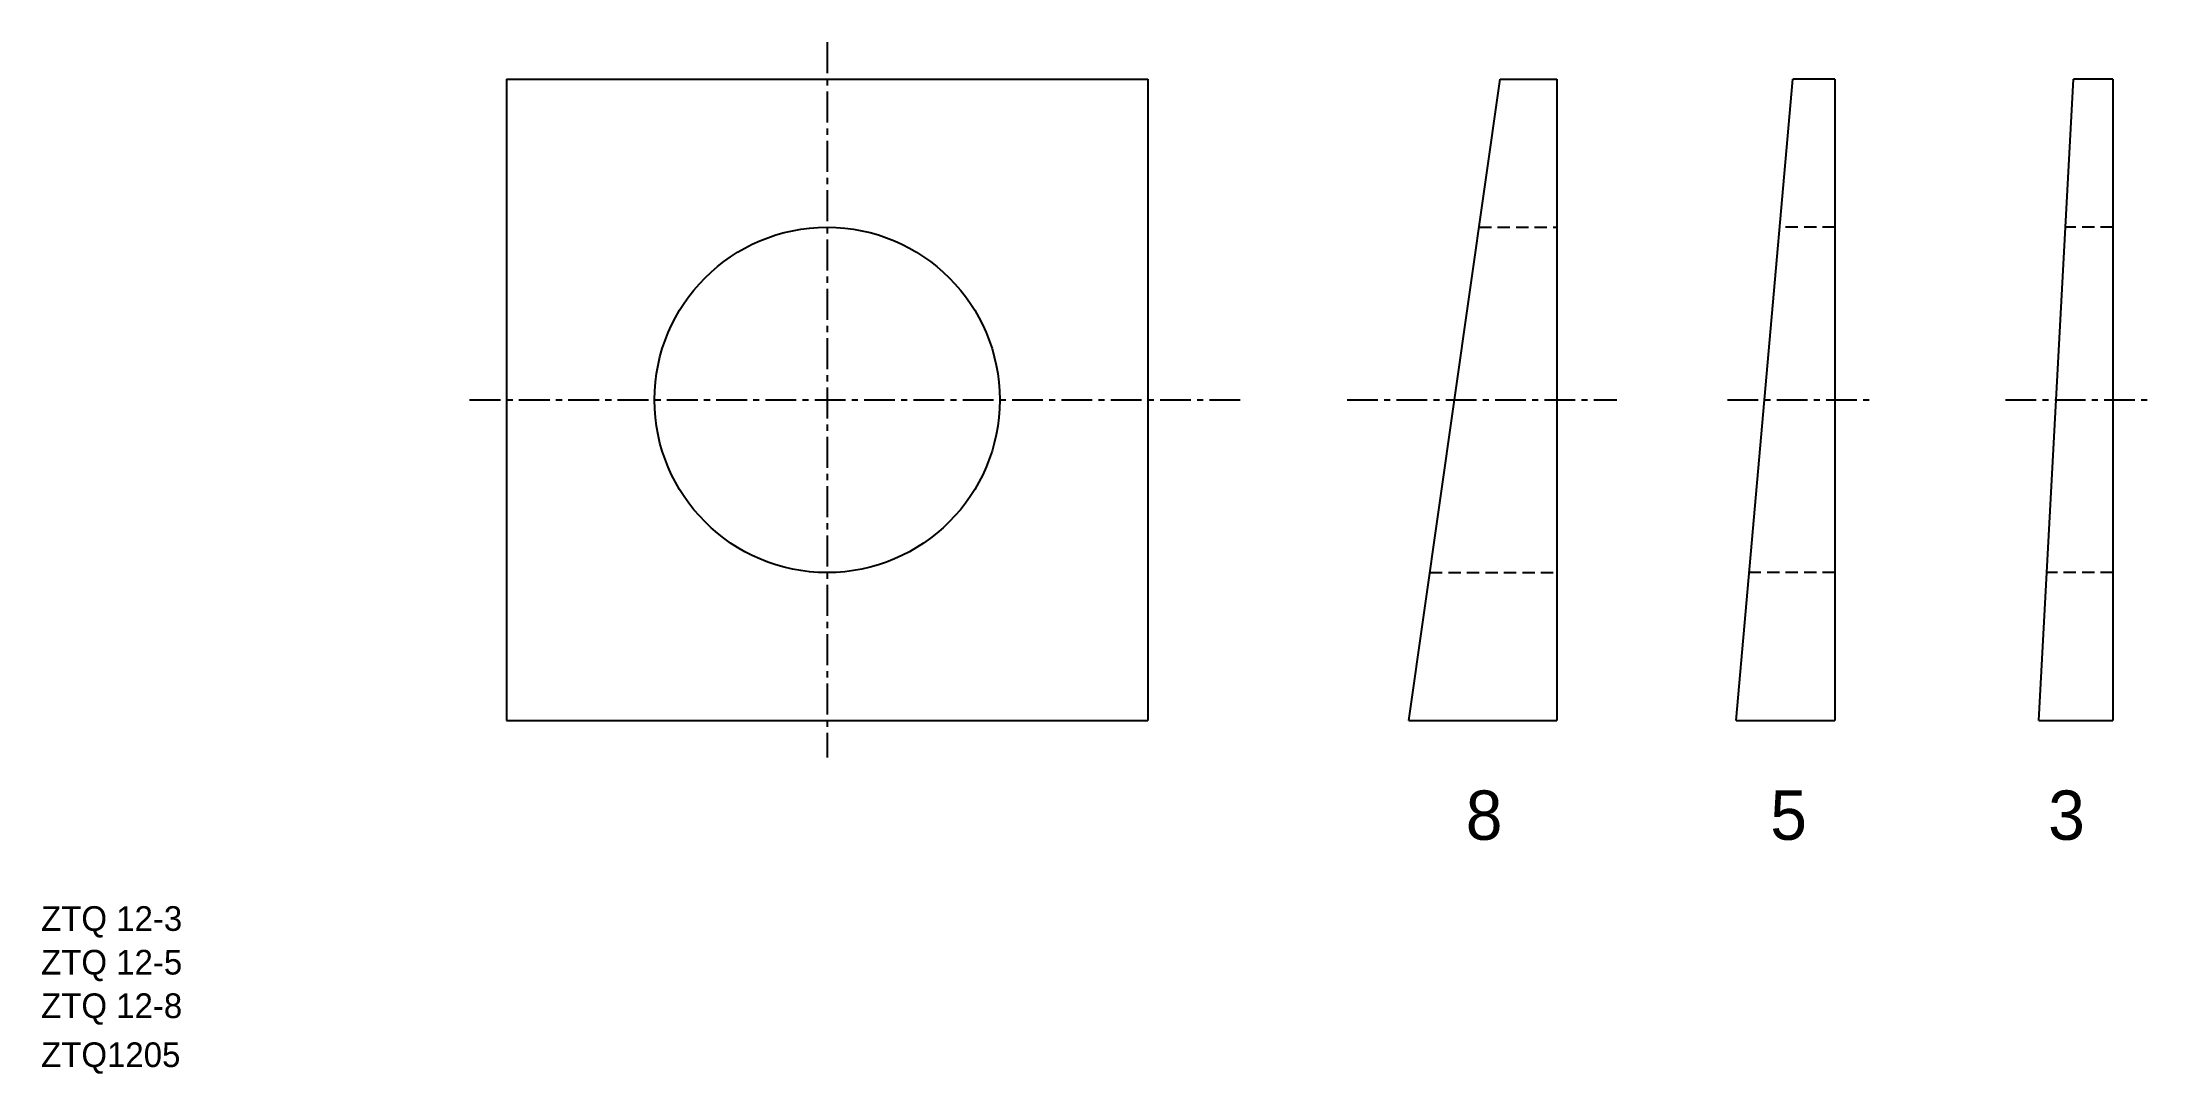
# Model space of a CAD drawing. Extents: x 2.5 to 88, y 2.2 to 44.
import ezdxf

# ---------------------------------------------------------------- set-up
doc = ezdxf.new("R2010")
doc.units = 0
doc.linetypes.add('CENTER', pattern=[2, 1.25, -0.25, 0.25, -0.25])
doc.linetypes.add('DASHED', pattern=[0.75, 0.5, -0.25])
doc.layers.get('0').update_dxf_attribs({"linetype": 'CONTINUOUS'})
doc.layers.add('CENTER', color=1, linetype='CENTER')

msp = doc.modelspace()

# ---------------------------------------------------------------- linework, layer by layer
at = {"color": 7, "linetype": 'CONTINUOUS'}
for p, q in [((21.375, 42.545), (47.375, 42.545)), ((21.375, 42.545), (21.375, 16.545)), ((47.375, 42.545), (47.375, 16.545)), ((57.967, 16.545), (61.667, 42.545)), ((61.667, 42.545), (63.967, 42.545)), ((63.967, 42.545), (63.967, 16.545)), ((71.24, 16.545), (73.54, 42.545)), ((75.24, 42.545), (75.24, 16.545)), ((83.512, 16.545), (84.912, 42.545)), ((86.512, 42.545), (86.512, 16.545)), ((21.375, 16.545), (47.375, 16.545)), ((57.967, 16.545), (63.967, 16.545)), ((71.24, 16.545), (75.24, 16.545)), ((83.512, 16.545), (86.512, 16.545))]:
    msp.add_line(p, q, dxfattribs=at)
for p, q in [((75.24, 42.545), (73.54, 42.545)), ((86.512, 42.545), (84.912, 42.545))]:
    msp.add_line(p, q)
at = {"color": 3, "linetype": 'DASHED'}
for p, q in [((60.813, 36.545), (63.967, 36.545)), ((75.24, 36.545), (73.009, 36.545)), ((86.512, 36.545), (84.589, 36.545)), ((58.821, 22.545), (63.967, 22.545)), ((75.24, 22.545), (71.77, 22.545)), ((86.512, 22.545), (83.835, 22.545))]:
    msp.add_line(p, q, dxfattribs=at)
at = {"color": 7, "linetype": 'CONTINUOUS'}
msp.add_circle((34.375, 29.545), 7, dxfattribs=at)
at = {"layer": 'CENTER', "color": 1, "linetype": 'CENTER'}
for p, q in [((34.375, 44.045), (34.375, 15.045)), ((19.875, 29.545), (51.149, 29.545)), ((55.459, 29.545), (66.398, 29.545)), ((70.884, 29.545), (76.74, 29.545)), ((82.157, 29.545), (88.012, 29.545))]:
    msp.add_line(p, q, dxfattribs=at)

# ---------------------------------------------------------------- texts
at = {"color": 7, "linetype": 'CONTINUOUS'}
for s, height, p in [('8', 2, (60.272, 11.712)), ('5', 2, (72.619, 11.712)), ('3', 2, (83.891, 11.712)), ('ZTQ 12-3', 1, (2.5, 8.021)), ('ZTQ 12-5', 1, (2.5, 6.25)), ('ZTQ 12-8', 1, (2.5, 4.486)), ('ZTQ1205', 1, (2.5, 2.5))]:
    msp.add_text(s, height=height, dxfattribs=at).set_placement(p)

doc.saveas('drawing.dxf')
